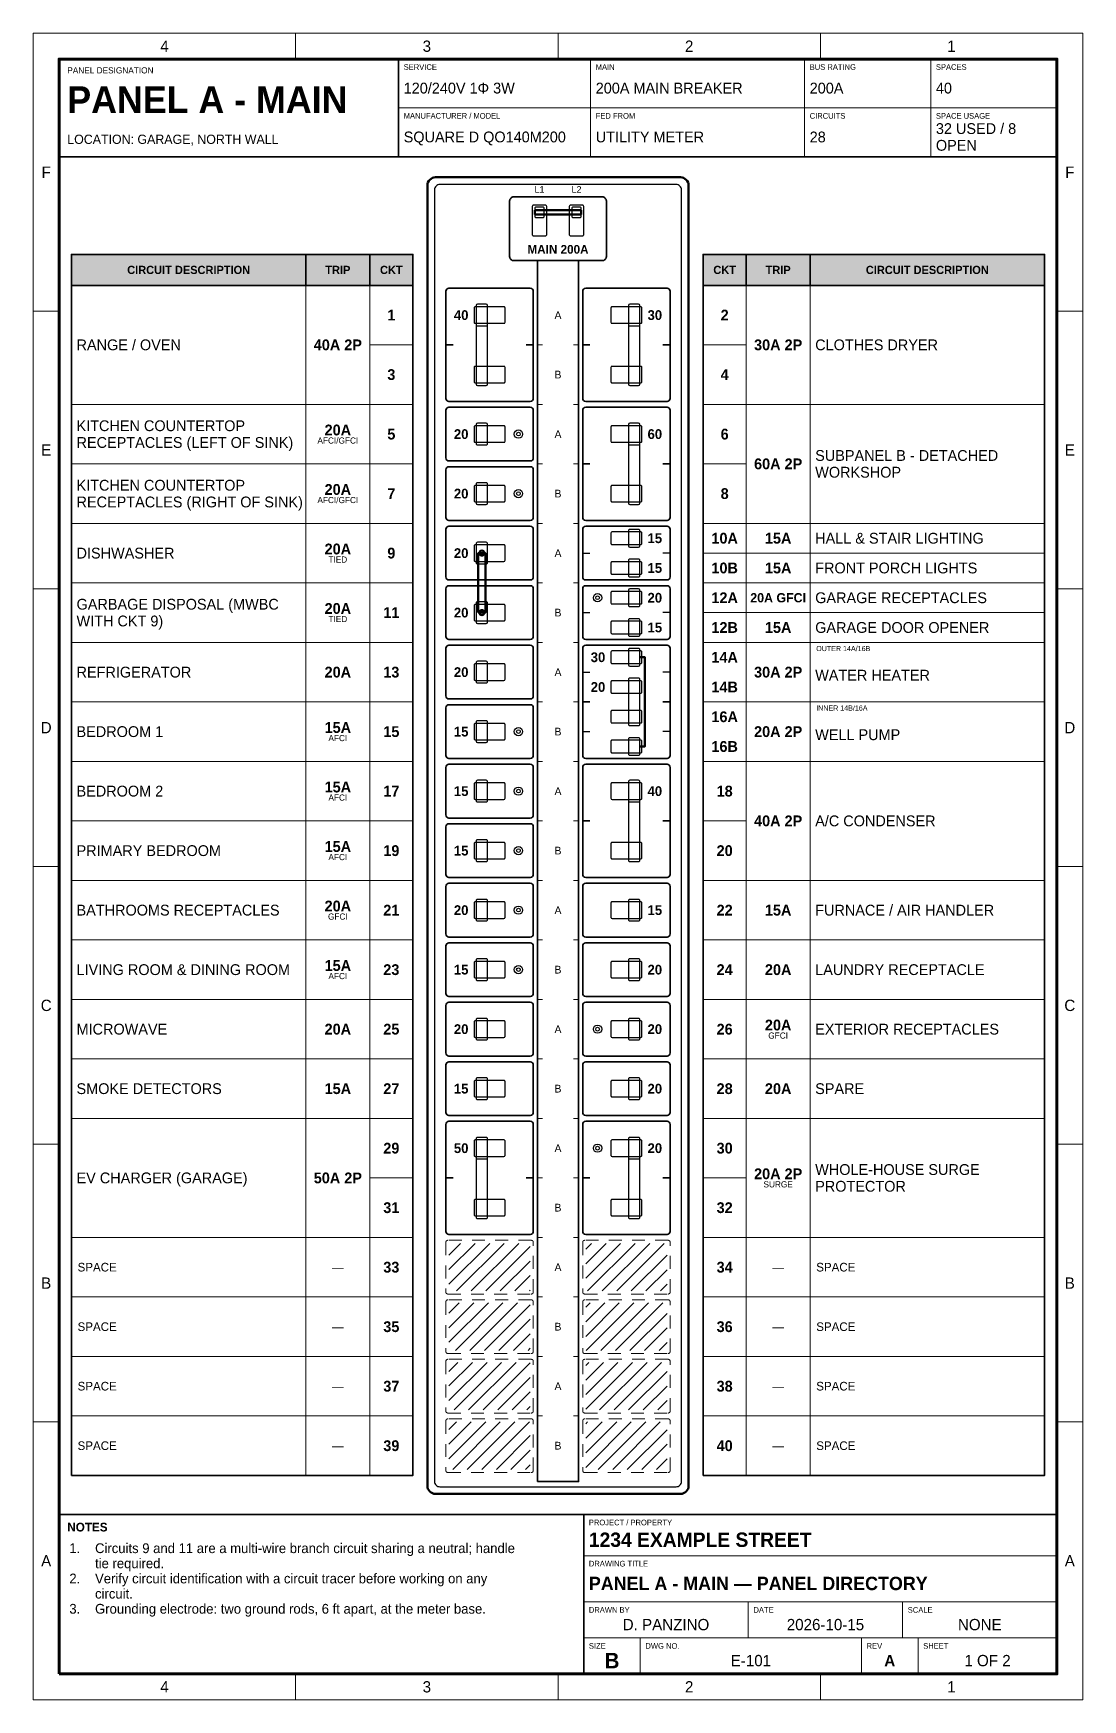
# Model space of a CAD drawing. Header units: inches. Extents: x 0.4 to 10.6, y 0.4 to 16.6.
import ezdxf
from ezdxf.enums import TextEntityAlignment as Align

# ---------------------------------------------------------------- set-up
doc = ezdxf.new("R2010")
doc.units = ezdxf.units.IN
doc.header["$LTSCALE"] = 0.25
doc.header["$MEASUREMENT"] = 0
doc.linetypes.add('DASHED', pattern=[0.75, 0.5, -0.25])
for name, color, linetype, lineweight in [('BREAKER', 7, 'CONTINUOUS', 35), ('BUS', 7, 'CONTINUOUS', 35), ('DEADFRONT', 7, 'CONTINUOUS', 25), ('ENCLOSURE', 7, 'CONTINUOUS', 50), ('FILLER', 8, 'DASHED', 18), ('FRAME', 7, 'CONTINUOUS', 60), ('FRAME-THIN', 7, 'CONTINUOUS', 18), ('HANDLE', 7, 'CONTINUOUS', 25), ('HATCH', 8, 'CONTINUOUS', 9), ('SHADE', 254, 'CONTINUOUS', 0), ('TABLE', 7, 'CONTINUOUS', 35), ('TABLE-GRID', 8, 'CONTINUOUS', 13), ('TEXT', 7, 'CONTINUOUS', 25), ('TEXT-MINOR', 8, 'CONTINUOUS', 18), ('TIE', 7, 'CONTINUOUS', 50), ('TITLE', 7, 'CONTINUOUS', 35), ('TITLE-GRID', 7, 'CONTINUOUS', 18)]:
    doc.layers.add(name, color=color, linetype=linetype, lineweight=lineweight)
doc.styles.add('PANEL-BOLD', font='B612-Bold.ttf')
doc.styles.add('PANEL-STD', font='B612-Regular.ttf')

msp = doc.modelspace()

# ---------------------------------------------------------------- hatches: boundary and pattern name
at = {"layer": 'HATCH'}
h = msp.add_hatch(dxfattribs=at)
h.set_pattern_fill('ANSI31', color=256, scale=0.8)
h.paths.add_polyline_path([(4.44, 4.3735), (5.23, 4.3735), (5.23, 4.836), (4.44, 4.836)])
h = msp.add_hatch(dxfattribs=at)
h.set_pattern_fill('ANSI31', color=256, scale=0.8)
h.paths.add_polyline_path([(5.77, 4.3735), (6.56, 4.3735), (6.56, 4.836), (5.77, 4.836)])
h = msp.add_hatch(dxfattribs=at)
h.set_pattern_fill('ANSI31', color=256, scale=0.8)
h.paths.add_polyline_path([(4.44, 3.795), (5.23, 3.795), (5.23, 4.2575), (4.44, 4.2575)])
h = msp.add_hatch(dxfattribs=at)
h.set_pattern_fill('ANSI31', color=256, scale=0.8)
h.paths.add_polyline_path([(5.77, 3.795), (6.56, 3.795), (6.56, 4.2575), (5.77, 4.2575)])
h = msp.add_hatch(dxfattribs=at)
h.set_pattern_fill('ANSI31', color=256, scale=0.8)
h.paths.add_polyline_path([(4.44, 3.2165), (5.23, 3.2165), (5.23, 3.679), (4.44, 3.679)])
h = msp.add_hatch(dxfattribs=at)
h.set_pattern_fill('ANSI31', color=256, scale=0.8)
h.paths.add_polyline_path([(5.77, 3.2165), (6.56, 3.2165), (6.56, 3.679), (5.77, 3.679)])
h = msp.add_hatch(dxfattribs=at)
h.set_pattern_fill('ANSI31', color=256, scale=0.8)
h.paths.add_polyline_path([(4.44, 2.638), (5.23, 2.638), (5.23, 3.1005), (4.44, 3.1005)])
h = msp.add_hatch(dxfattribs=at)
h.set_pattern_fill('ANSI31', color=256, scale=0.8)
h.paths.add_polyline_path([(5.77, 2.638), (6.56, 2.638), (6.56, 3.1005), (5.77, 3.1005)])
at = {"layer": 'SHADE'}
h = msp.add_hatch(color=254, dxfattribs=at)
h.dxf.hatch_style = 1
h.paths.add_polyline_path([(0.77, 14.15), (4.09, 14.15), (4.09, 14.45), (0.77, 14.45)])
h = msp.add_hatch(color=254, dxfattribs=at)
h.dxf.hatch_style = 1
h.paths.add_polyline_path([(6.91, 14.15), (10.23, 14.15), (10.23, 14.45), (6.91, 14.45)])

# ---------------------------------------------------------------- linework, layer by layer
at = {"layer": 'BREAKER'}
for p, q in [((4.41, 13.5715), (4.48, 13.5715)), ((5.26, 13.5715), (5.19, 13.5715)), ((5.74, 13.5715), (5.81, 13.5715)), ((6.59, 13.5715), (6.52, 13.5715)), ((5.74, 12.4145), (5.81, 12.4145)), ((6.59, 12.4145), (6.52, 12.4145)), ((5.74, 10.1005), (5.81, 10.1005)), ((6.59, 10.1005), (6.52, 10.1005)), ((5.74, 8.9435), (5.81, 8.9435)), ((6.59, 8.9435), (6.52, 8.9435)), ((4.41, 5.4725), (4.48, 5.4725)), ((5.26, 5.4725), (5.19, 5.4725)), ((5.74, 5.4725), (5.81, 5.4725)), ((6.59, 5.4725), (6.52, 5.4725))]:
    msp.add_line(p, q, dxfattribs=at)
for points in [[(5.07, 14.39), (5.93, 14.39, 0.414214), (5.97, 14.43), (5.97, 14.97, 0.414214), (5.93, 15.01), (5.07, 15.01, 0.414214), (5.03, 14.97), (5.03, 14.43, 0.414214)], [(4.44, 13.021), (5.23, 13.021, 0.414214), (5.26, 13.051), (5.26, 14.092, 0.414214), (5.23, 14.122), (4.44, 14.122, 0.414214), (4.41, 14.092), (4.41, 13.051, 0.414214)], [(5.77, 13.021), (6.56, 13.021, 0.414214), (6.59, 13.051), (6.59, 14.092, 0.414214), (6.56, 14.122), (5.77, 14.122, 0.414214), (5.74, 14.092), (5.74, 13.051, 0.414214)], [(4.44, 12.4425), (5.23, 12.4425, 0.414214), (5.26, 12.4725), (5.26, 12.935, 0.414214), (5.23, 12.965), (4.44, 12.965, 0.414214), (4.41, 12.935), (4.41, 12.4725, 0.414214)], [(5.77, 11.864), (6.56, 11.864, 0.414214), (6.59, 11.894), (6.59, 12.935, 0.414214), (6.56, 12.965), (5.77, 12.965, 0.414214), (5.74, 12.935), (5.74, 11.894, 0.414214)], [(4.44, 11.864), (5.23, 11.864, 0.414214), (5.26, 11.894), (5.26, 12.3565, 0.414214), (5.23, 12.3865), (4.44, 12.3865, 0.414214), (4.41, 12.3565), (4.41, 11.894, 0.414214)], [(4.44, 11.2855), (5.23, 11.2855, 0.414214), (5.26, 11.3155), (5.26, 11.778, 0.414214), (5.23, 11.808), (4.44, 11.808, 0.414214), (4.41, 11.778), (4.41, 11.3155, 0.414214)], [(5.77, 11.2855), (6.56, 11.2855, 0.414214), (6.59, 11.3155), (6.59, 11.778, 0.414214), (6.56, 11.808), (5.77, 11.808, 0.414214), (5.74, 11.778), (5.74, 11.3155, 0.414214)], [(4.44, 10.707), (5.23, 10.707, 0.414214), (5.26, 10.737), (5.26, 11.1995, 0.414214), (5.23, 11.2295), (4.44, 11.2295, 0.414214), (4.41, 11.1995), (4.41, 10.737, 0.414214)], [(5.77, 10.707), (6.56, 10.707, 0.414214), (6.59, 10.737), (6.59, 11.1995, 0.414214), (6.56, 11.2295), (5.77, 11.2295, 0.414214), (5.74, 11.1995), (5.74, 10.737, 0.414214)], [(4.44, 10.1285), (5.23, 10.1285, 0.414214), (5.26, 10.1585), (5.26, 10.621, 0.414214), (5.23, 10.651), (4.44, 10.651, 0.414214), (4.41, 10.621), (4.41, 10.1585, 0.414214)], [(5.77, 9.55), (6.56, 9.55, 0.414214), (6.59, 9.58), (6.59, 10.621, 0.414214), (6.56, 10.651), (5.77, 10.651, 0.414214), (5.74, 10.621), (5.74, 9.58, 0.414214)], [(4.44, 9.55), (5.23, 9.55, 0.414214), (5.26, 9.58), (5.26, 10.0425, 0.414214), (5.23, 10.0725), (4.44, 10.0725, 0.414214), (4.41, 10.0425), (4.41, 9.58, 0.414214)], [(4.44, 8.9715), (5.23, 8.9715, 0.414214), (5.26, 9.0015), (5.26, 9.464, 0.414214), (5.23, 9.494), (4.44, 9.494, 0.414214), (4.41, 9.464), (4.41, 9.0015, 0.414214)], [(5.77, 8.393), (6.56, 8.393, 0.414214), (6.59, 8.423), (6.59, 9.464, 0.414214), (6.56, 9.494), (5.77, 9.494, 0.414214), (5.74, 9.464), (5.74, 8.423, 0.414214)], [(4.44, 8.393), (5.23, 8.393, 0.414214), (5.26, 8.423), (5.26, 8.8855, 0.414214), (5.23, 8.9155), (4.44, 8.9155, 0.414214), (4.41, 8.8855), (4.41, 8.423, 0.414214)], [(4.44, 7.8145), (5.23, 7.8145, 0.414214), (5.26, 7.8445), (5.26, 8.307, 0.414214), (5.23, 8.337), (4.44, 8.337, 0.414214), (4.41, 8.307), (4.41, 7.8445, 0.414214)], [(5.77, 7.8145), (6.56, 7.8145, 0.414214), (6.59, 7.8445), (6.59, 8.307, 0.414214), (6.56, 8.337), (5.77, 8.337, 0.414214), (5.74, 8.307), (5.74, 7.8445, 0.414214)], [(4.44, 7.236), (5.23, 7.236, 0.414214), (5.26, 7.266), (5.26, 7.7285, 0.414214), (5.23, 7.7585), (4.44, 7.7585, 0.414214), (4.41, 7.7285), (4.41, 7.266, 0.414214)], [(5.77, 7.236), (6.56, 7.236, 0.414214), (6.59, 7.266), (6.59, 7.7285, 0.414214), (6.56, 7.7585), (5.77, 7.7585, 0.414214), (5.74, 7.7285), (5.74, 7.266, 0.414214)], [(4.44, 6.6575), (5.23, 6.6575, 0.414214), (5.26, 6.6875), (5.26, 7.15, 0.414214), (5.23, 7.18), (4.44, 7.18, 0.414214), (4.41, 7.15), (4.41, 6.6875, 0.414214)], [(5.77, 6.6575), (6.56, 6.6575, 0.414214), (6.59, 6.6875), (6.59, 7.15, 0.414214), (6.56, 7.18), (5.77, 7.18, 0.414214), (5.74, 7.15), (5.74, 6.6875, 0.414214)], [(4.44, 6.079), (5.23, 6.079, 0.414214), (5.26, 6.109), (5.26, 6.5715, 0.414214), (5.23, 6.6015), (4.44, 6.6015, 0.414214), (4.41, 6.5715), (4.41, 6.109, 0.414214)], [(5.77, 6.079), (6.56, 6.079, 0.414214), (6.59, 6.109), (6.59, 6.5715, 0.414214), (6.56, 6.6015), (5.77, 6.6015, 0.414214), (5.74, 6.5715), (5.74, 6.109, 0.414214)], [(4.44, 4.922), (5.23, 4.922, 0.414214), (5.26, 4.952), (5.26, 5.993, 0.414214), (5.23, 6.023), (4.44, 6.023, 0.414214), (4.41, 5.993), (4.41, 4.952, 0.414214)], [(5.77, 4.922), (6.56, 4.922, 0.414214), (6.59, 4.952), (6.59, 5.993, 0.414214), (6.56, 6.023), (5.77, 6.023, 0.414214), (5.74, 5.993), (5.74, 4.952, 0.414214)]]:
    msp.add_lwpolyline(points, format="xyb", close=True, dxfattribs=at)
at = {"layer": 'BUS'}
msp.add_lwpolyline([(5.3, 2.52), (5.7, 2.52), (5.7, 14.39), (5.3, 14.39)], close=True, dxfattribs=at)
at = {"layer": 'DEADFRONT'}
msp.add_lwpolyline([(4.35, 2.47), (6.65, 2.47, 0.414214), (6.7, 2.52), (6.7, 15.08, 0.414214), (6.65, 15.13), (4.35, 15.13, 0.414214), (4.3, 15.08), (4.3, 2.52, 0.414214)], format="xyb", close=True, dxfattribs=at)
at = {"layer": 'ENCLOSURE'}
msp.add_lwpolyline([(4.31, 2.4), (6.69, 2.4, 0.414214), (6.77, 2.48), (6.77, 15.12, 0.414214), (6.69, 15.2), (4.31, 15.2, 0.414214), (4.23, 15.12), (4.23, 2.48, 0.414214)], format="xyb", close=True, dxfattribs=at)
at = {"layer": 'FILLER'}
for points in [[(4.43, 4.3435), (5.24, 4.3435, 0.414214), (5.26, 4.3635), (5.26, 4.846, 0.414214), (5.24, 4.866), (4.43, 4.866, 0.414214), (4.41, 4.846), (4.41, 4.3635, 0.414214)], [(5.76, 4.3435), (6.57, 4.3435, 0.414214), (6.59, 4.3635), (6.59, 4.846, 0.414214), (6.57, 4.866), (5.76, 4.866, 0.414214), (5.74, 4.846), (5.74, 4.3635, 0.414214)], [(4.43, 3.765), (5.24, 3.765, 0.414214), (5.26, 3.785), (5.26, 4.2675, 0.414214), (5.24, 4.2875), (4.43, 4.2875, 0.414214), (4.41, 4.2675), (4.41, 3.785, 0.414214)], [(5.76, 3.765), (6.57, 3.765, 0.414214), (6.59, 3.785), (6.59, 4.2675, 0.414214), (6.57, 4.2875), (5.76, 4.2875, 0.414214), (5.74, 4.2675), (5.74, 3.785, 0.414214)], [(4.43, 3.1865), (5.24, 3.1865, 0.414214), (5.26, 3.2065), (5.26, 3.689, 0.414214), (5.24, 3.709), (4.43, 3.709, 0.414214), (4.41, 3.689), (4.41, 3.2065, 0.414214)], [(5.76, 3.1865), (6.57, 3.1865, 0.414214), (6.59, 3.2065), (6.59, 3.689, 0.414214), (6.57, 3.709), (5.76, 3.709, 0.414214), (5.74, 3.689), (5.74, 3.2065, 0.414214)], [(4.43, 2.608), (5.24, 2.608, 0.414214), (5.26, 2.628), (5.26, 3.1105, 0.414214), (5.24, 3.1305), (4.43, 3.1305, 0.414214), (4.41, 3.1105), (4.41, 2.628, 0.414214)], [(5.76, 2.608), (6.57, 2.608, 0.414214), (6.59, 2.628), (6.59, 3.1105, 0.414214), (6.57, 3.1305), (5.76, 3.1305, 0.414214), (5.74, 3.1105), (5.74, 2.628, 0.414214)]]:
    msp.add_lwpolyline(points, format="xyb", close=True, dxfattribs=at)
at = {"layer": 'FRAME'}
msp.add_lwpolyline([(0.65, 0.65), (10.35, 0.65), (10.35, 16.35), (0.65, 16.35)], close=True, dxfattribs=at)
at = {"layer": 'FRAME-THIN'}
for p, q in [((2.95, 16.35), (2.95, 16.6)), ((5.5, 16.35), (5.5, 16.6)), ((8.05, 16.35), (8.05, 16.6)), ((0.4, 13.9), (0.65, 13.9)), ((10.35, 13.9), (10.6, 13.9)), ((0.4, 11.2), (0.65, 11.2)), ((10.35, 11.2), (10.6, 11.2)), ((0.4, 8.5), (0.65, 8.5)), ((10.35, 8.5), (10.6, 8.5)), ((0.4, 5.8), (0.65, 5.8)), ((10.35, 5.8), (10.6, 5.8)), ((0.4, 3.1), (0.65, 3.1)), ((10.35, 3.1), (10.6, 3.1)), ((2.95, 0.4), (2.95, 0.65)), ((5.5, 0.4), (5.5, 0.65)), ((8.05, 0.4), (8.05, 0.65))]:
    msp.add_line(p, q, dxfattribs=at)
msp.add_lwpolyline([(0.4, 0.4), (10.6, 0.4), (10.6, 16.6), (0.4, 16.6)], close=True, dxfattribs=at)
at = {"layer": 'HANDLE'}
for p, q in [((4.705, 13.75575), (4.815, 13.75575)), ((6.185, 13.75575), (6.295, 13.75575)), ((6.185, 12.59875), (6.295, 12.59875)), ((5.74, 11.54675), (5.81, 11.54675)), ((6.59, 11.54675), (6.52, 11.54675)), ((5.74, 10.96825), (5.81, 10.96825)), ((6.59, 10.96825), (6.52, 10.96825)), ((5.74, 10.38975), (5.81, 10.38975)), ((6.59, 10.38975), (6.52, 10.38975)), ((5.74, 9.81125), (5.81, 9.81125)), ((6.59, 9.81125), (6.52, 9.81125)), ((6.185, 9.12775), (6.295, 9.12775)), ((4.705, 5.65675), (4.815, 5.65675)), ((6.185, 5.65675), (6.295, 5.65675))]:
    msp.add_line(p, q, dxfattribs=at)
for points in [[(5.262, 14.63), (5.378, 14.63, 0.414214), (5.39, 14.642), (5.39, 14.918, 0.414214), (5.378, 14.93), (5.262, 14.93, 0.414214), (5.25, 14.918), (5.25, 14.642, 0.414214)], [(5.285, 14.81), (5.355, 14.81, 0.414214), (5.365, 14.82), (5.365, 14.9, 0.414214), (5.355, 14.91), (5.285, 14.91, 0.414214), (5.275, 14.9), (5.275, 14.82, 0.414214)], [(5.622, 14.63), (5.738, 14.63, 0.414214), (5.75, 14.642), (5.75, 14.918, 0.414214), (5.738, 14.93), (5.622, 14.93, 0.414214), (5.61, 14.918), (5.61, 14.642, 0.414214)], [(5.645, 14.81), (5.715, 14.81, 0.414214), (5.725, 14.82), (5.725, 14.9, 0.414214), (5.715, 14.91), (5.645, 14.91, 0.414214), (5.635, 14.9), (5.635, 14.82, 0.414214)], [(4.695, 13.78075), (4.975, 13.78075, 0.414214), (4.985, 13.79075), (4.985, 13.93075, 0.414214), (4.975, 13.94075), (4.695, 13.94075, 0.414214), (4.685, 13.93075), (4.685, 13.79075, 0.414214)], [(4.717, 13.17725), (4.803, 13.17725, 0.414214), (4.815, 13.18925), (4.815, 13.95375, 0.414214), (4.803, 13.96575), (4.717, 13.96575, 0.414214), (4.705, 13.95375), (4.705, 13.18925, 0.414214)], [(6.025, 13.78075), (6.305, 13.78075, 0.414214), (6.315, 13.79075), (6.315, 13.93075, 0.414214), (6.305, 13.94075), (6.025, 13.94075, 0.414214), (6.015, 13.93075), (6.015, 13.79075, 0.414214)], [(6.197, 13.17725), (6.283, 13.17725, 0.414214), (6.295, 13.18925), (6.295, 13.95375, 0.414214), (6.283, 13.96575), (6.197, 13.96575, 0.414214), (6.185, 13.95375), (6.185, 13.18925, 0.414214)], [(4.695, 13.20225), (4.975, 13.20225, 0.414214), (4.985, 13.21225), (4.985, 13.35225, 0.414214), (4.975, 13.36225), (4.695, 13.36225, 0.414214), (4.685, 13.35225), (4.685, 13.21225, 0.414214)], [(6.025, 13.20225), (6.305, 13.20225, 0.414214), (6.315, 13.21225), (6.315, 13.35225, 0.414214), (6.305, 13.36225), (6.025, 13.36225, 0.414214), (6.015, 13.35225), (6.015, 13.21225, 0.414214)], [(4.717, 12.59875), (4.803, 12.59875, 0.414214), (4.815, 12.61075), (4.815, 12.79675, 0.414214), (4.803, 12.80875), (4.717, 12.80875, 0.414214), (4.705, 12.79675), (4.705, 12.61075, 0.414214)], [(6.197, 12.02025), (6.283, 12.02025, 0.414214), (6.295, 12.03225), (6.295, 12.79675, 0.414214), (6.283, 12.80875), (6.197, 12.80875, 0.414214), (6.185, 12.79675), (6.185, 12.03225, 0.414214)], [(4.695, 12.62375), (4.975, 12.62375, 0.414214), (4.985, 12.63375), (4.985, 12.77375, 0.414214), (4.975, 12.78375), (4.695, 12.78375, 0.414214), (4.685, 12.77375), (4.685, 12.63375, 0.414214)], [(6.025, 12.62375), (6.305, 12.62375, 0.414214), (6.315, 12.63375), (6.315, 12.77375, 0.414214), (6.305, 12.78375), (6.025, 12.78375, 0.414214), (6.015, 12.77375), (6.015, 12.63375, 0.414214)], [(4.695, 12.04525), (4.975, 12.04525, 0.414214), (4.985, 12.05525), (4.985, 12.19525, 0.414214), (4.975, 12.20525), (4.695, 12.20525, 0.414214), (4.685, 12.19525), (4.685, 12.05525, 0.414214)], [(4.717, 12.02025), (4.803, 12.02025, 0.414214), (4.815, 12.03225), (4.815, 12.21825, 0.414214), (4.803, 12.23025), (4.717, 12.23025, 0.414214), (4.705, 12.21825), (4.705, 12.03225, 0.414214)], [(6.025, 12.04525), (6.305, 12.04525, 0.414214), (6.315, 12.05525), (6.315, 12.19525, 0.414214), (6.305, 12.20525), (6.025, 12.20525, 0.414214), (6.015, 12.19525), (6.015, 12.05525, 0.414214)], [(6.025, 11.630633), (6.305, 11.630633, 0.414214), (6.315, 11.640633), (6.315, 11.742118, 0.414214), (6.305, 11.752118), (6.025, 11.752118, 0.414214), (6.015, 11.742118), (6.015, 11.640633, 0.414214)], [(6.197, 11.605633), (6.283, 11.605633, 0.414214), (6.295, 11.617633), (6.295, 11.765118, 0.414214), (6.283, 11.777118), (6.197, 11.777118, 0.414214), (6.185, 11.765118), (6.185, 11.617633, 0.414214)], [(4.695, 11.46675), (4.975, 11.46675, 0.414214), (4.985, 11.47675), (4.985, 11.61675, 0.414214), (4.975, 11.62675), (4.695, 11.62675, 0.414214), (4.685, 11.61675), (4.685, 11.47675, 0.414214)], [(4.717, 11.44175), (4.803, 11.44175, 0.414214), (4.815, 11.45375), (4.815, 11.63975, 0.414214), (4.803, 11.65175), (4.717, 11.65175, 0.414214), (4.705, 11.63975), (4.705, 11.45375, 0.414214)], [(6.025, 11.341383), (6.305, 11.341383, 0.414214), (6.315, 11.351383), (6.315, 11.452868, 0.414214), (6.305, 11.462868), (6.025, 11.462868, 0.414214), (6.015, 11.452868), (6.015, 11.351383, 0.414214)], [(6.197, 11.316383), (6.283, 11.316383, 0.414214), (6.295, 11.328383), (6.295, 11.475868, 0.414214), (6.283, 11.487868), (6.197, 11.487868, 0.414214), (6.185, 11.475868), (6.185, 11.328383, 0.414214)], [(6.197, 11.027133), (6.283, 11.027133, 0.414214), (6.295, 11.039133), (6.295, 11.186618, 0.414214), (6.283, 11.198618), (6.197, 11.198618, 0.414214), (6.185, 11.186618), (6.185, 11.039133, 0.414214)], [(4.695, 10.88825), (4.975, 10.88825, 0.414214), (4.985, 10.89825), (4.985, 11.03825, 0.414214), (4.975, 11.04825), (4.695, 11.04825, 0.414214), (4.685, 11.03825), (4.685, 10.89825, 0.414214)], [(4.717, 10.86325), (4.803, 10.86325, 0.414214), (4.815, 10.87525), (4.815, 11.06125, 0.414214), (4.803, 11.07325), (4.717, 11.07325, 0.414214), (4.705, 11.06125), (4.705, 10.87525, 0.414214)], [(6.025, 11.052133), (6.305, 11.052133, 0.414214), (6.315, 11.062133), (6.315, 11.163618, 0.414214), (6.305, 11.173618), (6.025, 11.173618, 0.414214), (6.015, 11.163618), (6.015, 11.062133, 0.414214)], [(6.025, 10.762883), (6.305, 10.762883, 0.414214), (6.315, 10.772883), (6.315, 10.874368, 0.414214), (6.305, 10.884368), (6.025, 10.884368, 0.414214), (6.015, 10.874368), (6.015, 10.772883, 0.414214)], [(6.197, 10.737883), (6.283, 10.737883, 0.414214), (6.295, 10.749883), (6.295, 10.897368, 0.414214), (6.283, 10.909368), (6.197, 10.909368, 0.414214), (6.185, 10.897368), (6.185, 10.749883, 0.414214)], [(6.025, 10.473633), (6.305, 10.473633, 0.414214), (6.315, 10.483633), (6.315, 10.585118, 0.414214), (6.305, 10.595118), (6.025, 10.595118, 0.414214), (6.015, 10.585118), (6.015, 10.483633, 0.414214)], [(6.197, 10.448633), (6.283, 10.448633, 0.414214), (6.295, 10.460633), (6.295, 10.608118, 0.414214), (6.283, 10.620118), (6.197, 10.620118, 0.414214), (6.185, 10.608118), (6.185, 10.460633, 0.414214)], [(4.695, 10.30975), (4.975, 10.30975, 0.414214), (4.985, 10.31975), (4.985, 10.45975, 0.414214), (4.975, 10.46975), (4.695, 10.46975, 0.414214), (4.685, 10.45975), (4.685, 10.31975, 0.414214)], [(4.717, 10.28475), (4.803, 10.28475, 0.414214), (4.815, 10.29675), (4.815, 10.48275, 0.414214), (4.803, 10.49475), (4.717, 10.49475, 0.414214), (4.705, 10.48275), (4.705, 10.29675, 0.414214)], [(6.025, 10.184383), (6.305, 10.184383, 0.414214), (6.315, 10.194383), (6.315, 10.295868, 0.414214), (6.305, 10.305868), (6.025, 10.305868, 0.414214), (6.015, 10.295868), (6.015, 10.194383, 0.414214)], [(6.197, 9.870133), (6.283, 9.870133, 0.414214), (6.295, 9.882133), (6.295, 10.318868, 0.414214), (6.283, 10.330868), (6.197, 10.330868, 0.414214), (6.185, 10.318868), (6.185, 9.882133, 0.414214)], [(4.695, 9.73125), (4.975, 9.73125, 0.414214), (4.985, 9.74125), (4.985, 9.88125, 0.414214), (4.975, 9.89125), (4.695, 9.89125, 0.414214), (4.685, 9.88125), (4.685, 9.74125, 0.414214)], [(4.717, 9.70625), (4.803, 9.70625, 0.414214), (4.815, 9.71825), (4.815, 9.90425, 0.414214), (4.803, 9.91625), (4.717, 9.91625, 0.414214), (4.705, 9.90425), (4.705, 9.71825, 0.414214)], [(6.025, 9.895133), (6.305, 9.895133, 0.414214), (6.315, 9.905133), (6.315, 10.006618, 0.414214), (6.305, 10.016618), (6.025, 10.016618, 0.414214), (6.015, 10.006618), (6.015, 9.905133, 0.414214)], [(6.025, 9.605883), (6.305, 9.605883, 0.414214), (6.315, 9.615883), (6.315, 9.717368, 0.414214), (6.305, 9.727368), (6.025, 9.727368, 0.414214), (6.015, 9.717368), (6.015, 9.615883, 0.414214)], [(6.197, 9.580883), (6.283, 9.580883, 0.414214), (6.295, 9.592883), (6.295, 9.740368, 0.414214), (6.283, 9.752368), (6.197, 9.752368, 0.414214), (6.185, 9.740368), (6.185, 9.592883, 0.414214)], [(4.695, 9.15275), (4.975, 9.15275, 0.414214), (4.985, 9.16275), (4.985, 9.30275, 0.414214), (4.975, 9.31275), (4.695, 9.31275, 0.414214), (4.685, 9.30275), (4.685, 9.16275, 0.414214)], [(4.717, 9.12775), (4.803, 9.12775, 0.414214), (4.815, 9.13975), (4.815, 9.32575, 0.414214), (4.803, 9.33775), (4.717, 9.33775, 0.414214), (4.705, 9.32575), (4.705, 9.13975, 0.414214)], [(6.025, 9.15275), (6.305, 9.15275, 0.414214), (6.315, 9.16275), (6.315, 9.30275, 0.414214), (6.305, 9.31275), (6.025, 9.31275, 0.414214), (6.015, 9.30275), (6.015, 9.16275, 0.414214)], [(6.197, 8.54925), (6.283, 8.54925, 0.414214), (6.295, 8.56125), (6.295, 9.32575, 0.414214), (6.283, 9.33775), (6.197, 9.33775, 0.414214), (6.185, 9.32575), (6.185, 8.56125, 0.414214)], [(4.717, 8.54925), (4.803, 8.54925, 0.414214), (4.815, 8.56125), (4.815, 8.74725, 0.414214), (4.803, 8.75925), (4.717, 8.75925, 0.414214), (4.705, 8.74725), (4.705, 8.56125, 0.414214)], [(4.695, 8.57425), (4.975, 8.57425, 0.414214), (4.985, 8.58425), (4.985, 8.72425, 0.414214), (4.975, 8.73425), (4.695, 8.73425, 0.414214), (4.685, 8.72425), (4.685, 8.58425, 0.414214)], [(6.025, 8.57425), (6.305, 8.57425, 0.414214), (6.315, 8.58425), (6.315, 8.72425, 0.414214), (6.305, 8.73425), (6.025, 8.73425, 0.414214), (6.015, 8.72425), (6.015, 8.58425, 0.414214)], [(4.695, 7.99575), (4.975, 7.99575, 0.414214), (4.985, 8.00575), (4.985, 8.14575, 0.414214), (4.975, 8.15575), (4.695, 8.15575, 0.414214), (4.685, 8.14575), (4.685, 8.00575, 0.414214)], [(4.717, 7.97075), (4.803, 7.97075, 0.414214), (4.815, 7.98275), (4.815, 8.16875, 0.414214), (4.803, 8.18075), (4.717, 8.18075, 0.414214), (4.705, 8.16875), (4.705, 7.98275, 0.414214)], [(6.025, 7.99575), (6.305, 7.99575, 0.414214), (6.315, 8.00575), (6.315, 8.14575, 0.414214), (6.305, 8.15575), (6.025, 8.15575, 0.414214), (6.015, 8.14575), (6.015, 8.00575, 0.414214)], [(6.197, 7.97075), (6.283, 7.97075, 0.414214), (6.295, 7.98275), (6.295, 8.16875, 0.414214), (6.283, 8.18075), (6.197, 8.18075, 0.414214), (6.185, 8.16875), (6.185, 7.98275, 0.414214)], [(4.695, 7.41725), (4.975, 7.41725, 0.414214), (4.985, 7.42725), (4.985, 7.56725, 0.414214), (4.975, 7.57725), (4.695, 7.57725, 0.414214), (4.685, 7.56725), (4.685, 7.42725, 0.414214)], [(4.717, 7.39225), (4.803, 7.39225, 0.414214), (4.815, 7.40425), (4.815, 7.59025, 0.414214), (4.803, 7.60225), (4.717, 7.60225, 0.414214), (4.705, 7.59025), (4.705, 7.40425, 0.414214)], [(6.025, 7.41725), (6.305, 7.41725, 0.414214), (6.315, 7.42725), (6.315, 7.56725, 0.414214), (6.305, 7.57725), (6.025, 7.57725, 0.414214), (6.015, 7.56725), (6.015, 7.42725, 0.414214)], [(6.197, 7.39225), (6.283, 7.39225, 0.414214), (6.295, 7.40425), (6.295, 7.59025, 0.414214), (6.283, 7.60225), (6.197, 7.60225, 0.414214), (6.185, 7.59025), (6.185, 7.40425, 0.414214)], [(4.695, 6.83875), (4.975, 6.83875, 0.414214), (4.985, 6.84875), (4.985, 6.98875, 0.414214), (4.975, 6.99875), (4.695, 6.99875, 0.414214), (4.685, 6.98875), (4.685, 6.84875, 0.414214)], [(4.717, 6.81375), (4.803, 6.81375, 0.414214), (4.815, 6.82575), (4.815, 7.01175, 0.414214), (4.803, 7.02375), (4.717, 7.02375, 0.414214), (4.705, 7.01175), (4.705, 6.82575, 0.414214)], [(6.025, 6.83875), (6.305, 6.83875, 0.414214), (6.315, 6.84875), (6.315, 6.98875, 0.414214), (6.305, 6.99875), (6.025, 6.99875, 0.414214), (6.015, 6.98875), (6.015, 6.84875, 0.414214)], [(6.197, 6.81375), (6.283, 6.81375, 0.414214), (6.295, 6.82575), (6.295, 7.01175, 0.414214), (6.283, 7.02375), (6.197, 7.02375, 0.414214), (6.185, 7.01175), (6.185, 6.82575, 0.414214)], [(4.695, 6.26025), (4.975, 6.26025, 0.414214), (4.985, 6.27025), (4.985, 6.41025, 0.414214), (4.975, 6.42025), (4.695, 6.42025, 0.414214), (4.685, 6.41025), (4.685, 6.27025, 0.414214)], [(4.717, 6.23525), (4.803, 6.23525, 0.414214), (4.815, 6.24725), (4.815, 6.43325, 0.414214), (4.803, 6.44525), (4.717, 6.44525, 0.414214), (4.705, 6.43325), (4.705, 6.24725, 0.414214)], [(6.025, 6.26025), (6.305, 6.26025, 0.414214), (6.315, 6.27025), (6.315, 6.41025, 0.414214), (6.305, 6.42025), (6.025, 6.42025, 0.414214), (6.015, 6.41025), (6.015, 6.27025, 0.414214)], [(6.197, 6.23525), (6.283, 6.23525, 0.414214), (6.295, 6.24725), (6.295, 6.43325, 0.414214), (6.283, 6.44525), (6.197, 6.44525, 0.414214), (6.185, 6.43325), (6.185, 6.24725, 0.414214)], [(4.695, 5.68175), (4.975, 5.68175, 0.414214), (4.985, 5.69175), (4.985, 5.83175, 0.414214), (4.975, 5.84175), (4.695, 5.84175, 0.414214), (4.685, 5.83175), (4.685, 5.69175, 0.414214)], [(4.717, 5.07825), (4.803, 5.07825, 0.414214), (4.815, 5.09025), (4.815, 5.85475, 0.414214), (4.803, 5.86675), (4.717, 5.86675, 0.414214), (4.705, 5.85475), (4.705, 5.09025, 0.414214)], [(6.025, 5.68175), (6.305, 5.68175, 0.414214), (6.315, 5.69175), (6.315, 5.83175, 0.414214), (6.305, 5.84175), (6.025, 5.84175, 0.414214), (6.015, 5.83175), (6.015, 5.69175, 0.414214)], [(6.197, 5.07825), (6.283, 5.07825, 0.414214), (6.295, 5.09025), (6.295, 5.85475, 0.414214), (6.283, 5.86675), (6.197, 5.86675, 0.414214), (6.185, 5.85475), (6.185, 5.09025, 0.414214)], [(4.695, 5.10325), (4.975, 5.10325, 0.414214), (4.985, 5.11325), (4.985, 5.25325, 0.414214), (4.975, 5.26325), (4.695, 5.26325, 0.414214), (4.685, 5.25325), (4.685, 5.11325, 0.414214)], [(6.025, 5.10325), (6.305, 5.10325, 0.414214), (6.315, 5.11325), (6.315, 5.25325, 0.414214), (6.305, 5.26325), (6.025, 5.26325, 0.414214), (6.015, 5.25325), (6.015, 5.11325, 0.414214)]]:
    msp.add_lwpolyline(points, format="xyb", close=True, dxfattribs=at)
for centre, radius in [((5.1155, 12.70375), 0.04), ((5.1155, 12.70375), 0.018), ((5.1155, 12.12525), 0.04), ((5.1155, 12.12525), 0.018), ((5.8845, 11.112875), 0.04), ((5.8845, 11.112875), 0.018), ((5.1155, 9.81125), 0.04), ((5.1155, 9.81125), 0.018), ((5.1155, 9.23275), 0.04), ((5.1155, 9.23275), 0.018), ((5.1155, 8.65425), 0.04), ((5.1155, 8.65425), 0.018), ((5.1155, 8.07575), 0.04), ((5.1155, 8.07575), 0.018), ((5.1155, 7.49725), 0.04), ((5.1155, 7.49725), 0.018), ((5.8845, 6.91875), 0.04), ((5.8845, 6.91875), 0.018), ((5.8845, 5.76175), 0.04), ((5.8845, 5.76175), 0.018)]:
    msp.add_circle(centre, radius, dxfattribs=at)
at = {"layer": 'TABLE'}
for p, q in [((3.05, 14.15), (3.05, 14.45)), ((3.67, 14.15), (3.67, 14.45)), ((7.33, 14.15), (7.33, 14.45)), ((7.95, 14.15), (7.95, 14.45))]:
    msp.add_line(p, q, dxfattribs=at)
for points in [[(0.77, 14.15), (4.09, 14.15), (4.09, 14.45), (0.77, 14.45)], [(6.91, 14.15), (10.23, 14.15), (10.23, 14.45), (6.91, 14.45)], [(0.77, 2.58), (4.09, 2.58), (4.09, 14.15), (0.77, 14.15)], [(6.91, 2.58), (10.23, 2.58), (10.23, 14.15), (6.91, 14.15)]]:
    msp.add_lwpolyline(points, close=True, dxfattribs=at)
at = {"layer": 'TABLE-GRID'}
for p, q in [((3.05, 2.58), (3.05, 14.15)), ((3.67, 2.58), (3.67, 14.15)), ((7.33, 2.58), (7.33, 14.15)), ((7.95, 2.58), (7.95, 14.15)), ((3.67, 13.5715), (4.09, 13.5715)), ((6.91, 13.5715), (7.33, 13.5715)), ((0.77, 12.993), (4.09, 12.993)), ((6.91, 12.993), (10.23, 12.993)), ((0.77, 12.4145), (4.09, 12.4145)), ((6.91, 12.4145), (7.33, 12.4145)), ((0.77, 11.836), (4.09, 11.836)), ((6.91, 11.836), (10.23, 11.836)), ((6.91, 11.54675), (10.23, 11.54675)), ((0.77, 11.2575), (4.09, 11.2575)), ((6.91, 11.2575), (10.23, 11.2575)), ((6.91, 10.96825), (10.23, 10.96825)), ((0.77, 10.679), (4.09, 10.679)), ((6.91, 10.679), (10.23, 10.679)), ((0.77, 10.1005), (4.09, 10.1005)), ((6.91, 10.1005), (7.33, 10.1005)), ((7.33, 10.1005), (7.95, 10.1005)), ((7.95, 10.1005), (10.23, 10.1005)), ((0.77, 9.522), (4.09, 9.522)), ((6.91, 9.522), (10.23, 9.522)), ((0.77, 8.9435), (4.09, 8.9435)), ((6.91, 8.9435), (7.33, 8.9435)), ((0.77, 8.365), (4.09, 8.365)), ((6.91, 8.365), (10.23, 8.365)), ((0.77, 7.7865), (4.09, 7.7865)), ((6.91, 7.7865), (10.23, 7.7865)), ((0.77, 7.208), (4.09, 7.208)), ((6.91, 7.208), (10.23, 7.208)), ((0.77, 6.6295), (4.09, 6.6295)), ((6.91, 6.6295), (10.23, 6.6295)), ((0.77, 6.051), (4.09, 6.051)), ((6.91, 6.051), (10.23, 6.051)), ((3.67, 5.4725), (4.09, 5.4725)), ((6.91, 5.4725), (7.33, 5.4725)), ((0.77, 4.894), (4.09, 4.894)), ((6.91, 4.894), (10.23, 4.894)), ((0.77, 4.3155), (4.09, 4.3155)), ((6.91, 4.3155), (10.23, 4.3155)), ((0.77, 3.737), (4.09, 3.737)), ((6.91, 3.737), (10.23, 3.737)), ((0.77, 3.1585), (4.09, 3.1585)), ((6.91, 3.1585), (10.23, 3.1585))]:
    msp.add_line(p, q, dxfattribs=at)
at = {"layer": 'TEXT-MINOR'}
for p, q in [((5.3, 13.5715), (5.35, 13.5715)), ((5.7, 13.5715), (5.65, 13.5715)), ((5.3, 12.993), (5.35, 12.993)), ((5.7, 12.993), (5.65, 12.993)), ((5.3, 12.4145), (5.35, 12.4145)), ((5.7, 12.4145), (5.65, 12.4145)), ((5.3, 11.836), (5.35, 11.836)), ((5.7, 11.836), (5.65, 11.836)), ((5.3, 11.2575), (5.35, 11.2575)), ((5.7, 11.2575), (5.65, 11.2575)), ((5.3, 10.679), (5.35, 10.679)), ((5.7, 10.679), (5.65, 10.679)), ((5.3, 10.1005), (5.35, 10.1005)), ((5.7, 10.1005), (5.65, 10.1005)), ((5.3, 9.522), (5.35, 9.522)), ((5.7, 9.522), (5.65, 9.522)), ((5.3, 8.9435), (5.35, 8.9435)), ((5.7, 8.9435), (5.65, 8.9435)), ((5.3, 8.365), (5.35, 8.365)), ((5.7, 8.365), (5.65, 8.365)), ((5.3, 7.7865), (5.35, 7.7865)), ((5.7, 7.7865), (5.65, 7.7865)), ((5.3, 7.208), (5.35, 7.208)), ((5.7, 7.208), (5.65, 7.208)), ((5.3, 6.6295), (5.35, 6.6295)), ((5.7, 6.6295), (5.65, 6.6295)), ((5.3, 6.051), (5.35, 6.051)), ((5.7, 6.051), (5.65, 6.051)), ((5.3, 5.4725), (5.35, 5.4725)), ((5.7, 5.4725), (5.65, 5.4725)), ((5.3, 4.894), (5.35, 4.894)), ((5.7, 4.894), (5.65, 4.894)), ((5.3, 4.3155), (5.35, 4.3155)), ((5.7, 4.3155), (5.65, 4.3155)), ((5.3, 3.737), (5.35, 3.737)), ((5.7, 3.737), (5.65, 3.737)), ((5.3, 3.1585), (5.35, 3.1585)), ((5.7, 3.1585), (5.65, 3.1585))]:
    msp.add_line(p, q, dxfattribs=at)
at = {"layer": 'TIE'}
for points in [[(5.275, 14.84), (5.725, 14.84), (5.725, 14.88), (5.275, 14.88)], [(4.725, 10.96825), (4.795, 10.96825), (4.795, 11.54675), (4.725, 11.54675)]]:
    msp.add_lwpolyline(points, close=True, dxfattribs=at)
msp.add_lwpolyline([(6.295, 10.534375), (6.345, 10.534375), (6.345, 9.666625), (6.295, 9.666625)], dxfattribs=at)
for centre in [(4.76, 11.54675), (4.76, 10.96825)]:
    msp.add_circle(centre, 0.0245, dxfattribs=at)
at = {"layer": 'TITLE'}
msp.add_line((3.95, 15.4), (3.95, 16.35), dxfattribs=at)
for points in [[(0.65, 15.4), (10.35, 15.4), (10.35, 16.35), (0.65, 16.35)], [(0.65, 0.65), (5.75, 0.65), (5.75, 2.2), (0.65, 2.2)], [(5.75, 0.65), (10.35, 0.65), (10.35, 2.2), (5.75, 2.2)]]:
    msp.add_lwpolyline(points, close=True, dxfattribs=at)
at = {"layer": 'TITLE-GRID'}
for p, q in [((5.816667, 15.875), (5.816667, 16.35)), ((7.896667, 15.875), (7.896667, 16.35)), ((9.123333, 15.875), (9.123333, 16.35)), ((3.95, 15.875), (10.35, 15.875)), ((5.816667, 15.4), (5.816667, 15.875)), ((7.896667, 15.4), (7.896667, 15.875)), ((9.123333, 15.4), (9.123333, 15.875)), ((5.75, 1.8), (10.35, 1.8)), ((5.75, 1.35), (10.35, 1.35)), ((7.35, 1), (7.35, 1.35)), ((8.85, 1), (8.85, 1.35)), ((5.75, 1), (10.35, 1)), ((6.3, 0.65), (6.3, 1)), ((8.45, 0.65), (8.45, 1)), ((9, 0.65), (9, 1))]:
    msp.add_line(p, q, dxfattribs=at)

# ---------------------------------------------------------------- texts
at = {"layer": 'TEXT'}
for s, height, style, p in [('4', 0.11, 'PANEL-STD', (1.675, 16.475)), ('3', 0.11, 'PANEL-STD', (4.225, 16.475)), ('2', 0.11, 'PANEL-STD', (6.775, 16.475)), ('1', 0.11, 'PANEL-STD', (9.325, 16.475)), ('F', 0.11, 'PANEL-STD', (0.525, 15.25)), ('F', 0.11, 'PANEL-STD', (10.475, 15.25)), ('MAIN 200A', 0.085, 'PANEL-BOLD', (5.5, 14.5)), ('CIRCUIT DESCRIPTION', 0.08, 'PANEL-BOLD', (1.91, 14.3)), ('TRIP', 0.08, 'PANEL-BOLD', (3.36, 14.3)), ('CKT', 0.08, 'PANEL-BOLD', (3.88, 14.3)), ('CKT', 0.08, 'PANEL-BOLD', (7.12, 14.3)), ('TRIP', 0.08, 'PANEL-BOLD', (7.64, 14.3)), ('CIRCUIT DESCRIPTION', 0.08, 'PANEL-BOLD', (9.09, 14.3)), ('1', 0.105, 'PANEL-BOLD', (3.88, 13.86075)), ('40', 0.095, 'PANEL-BOLD', (4.55875, 13.86075)), ('30', 0.095, 'PANEL-BOLD', (6.44125, 13.86075)), ('2', 0.105, 'PANEL-BOLD', (7.12, 13.86075)), ('40A 2P', 0.105, 'PANEL-BOLD', (3.36, 13.5715)), ('30A 2P', 0.105, 'PANEL-BOLD', (7.64, 13.5715)), ('3', 0.105, 'PANEL-BOLD', (3.88, 13.28225)), ('4', 0.105, 'PANEL-BOLD', (7.12, 13.28225)), ('20A', 0.105, 'PANEL-BOLD', (3.36, 12.74375)), ('5', 0.105, 'PANEL-BOLD', (3.88, 12.70375)), ('20', 0.095, 'PANEL-BOLD', (4.55875, 12.70375)), ('60', 0.095, 'PANEL-BOLD', (6.44125, 12.70375)), ('6', 0.105, 'PANEL-BOLD', (7.12, 12.70375)), ('E', 0.11, 'PANEL-STD', (0.525, 12.55)), ('E', 0.11, 'PANEL-STD', (10.475, 12.55)), ('60A 2P', 0.105, 'PANEL-BOLD', (7.64, 12.4145)), ('20A', 0.105, 'PANEL-BOLD', (3.36, 12.16525)), ('7', 0.105, 'PANEL-BOLD', (3.88, 12.12525)), ('20', 0.095, 'PANEL-BOLD', (4.55875, 12.12525)), ('8', 0.105, 'PANEL-BOLD', (7.12, 12.12525)), ('15', 0.095, 'PANEL-BOLD', (6.44125, 11.691375)), ('10A', 0.105, 'PANEL-BOLD', (7.12, 11.691375)), ('15A', 0.105, 'PANEL-BOLD', (7.64, 11.691375)), ('20A', 0.105, 'PANEL-BOLD', (3.36, 11.58675)), ('9', 0.105, 'PANEL-BOLD', (3.88, 11.54675)), ('20', 0.095, 'PANEL-BOLD', (4.55875, 11.54675)), ('15', 0.095, 'PANEL-BOLD', (6.44125, 11.402125)), ('10B', 0.105, 'PANEL-BOLD', (7.12, 11.402125)), ('15A', 0.105, 'PANEL-BOLD', (7.64, 11.402125)), ('20A', 0.105, 'PANEL-BOLD', (3.36, 11.00825)), ('11', 0.105, 'PANEL-BOLD', (3.88, 10.96825)), ('20', 0.095, 'PANEL-BOLD', (4.55875, 10.96825)), ('20', 0.095, 'PANEL-BOLD', (6.44125, 11.112875)), ('12A', 0.105, 'PANEL-BOLD', (7.12, 11.112875)), ('20A GFCI', 0.09, 'PANEL-BOLD', (7.64, 11.112875)), ('15', 0.095, 'PANEL-BOLD', (6.44125, 10.823625)), ('12B', 0.105, 'PANEL-BOLD', (7.12, 10.823625)), ('15A', 0.105, 'PANEL-BOLD', (7.64, 10.823625)), ('30', 0.095, 'PANEL-BOLD', (5.88875, 10.534375)), ('14A', 0.105, 'PANEL-BOLD', (7.12, 10.534375)), ('20A', 0.105, 'PANEL-BOLD', (3.36, 10.38975)), ('13', 0.105, 'PANEL-BOLD', (3.88, 10.38975)), ('20', 0.095, 'PANEL-BOLD', (4.55875, 10.38975)), ('30A 2P', 0.105, 'PANEL-BOLD', (7.64, 10.38975)), ('20', 0.095, 'PANEL-BOLD', (5.88875, 10.245125)), ('14B', 0.105, 'PANEL-BOLD', (7.12, 10.245125)), ('D', 0.11, 'PANEL-STD', (0.525, 9.85)), ('15A', 0.105, 'PANEL-BOLD', (3.36, 9.85125)), ('16A', 0.105, 'PANEL-BOLD', (7.12, 9.955875)), ('D', 0.11, 'PANEL-STD', (10.475, 9.85)), ('15', 0.105, 'PANEL-BOLD', (3.88, 9.81125)), ('15', 0.095, 'PANEL-BOLD', (4.55875, 9.81125)), ('16B', 0.105, 'PANEL-BOLD', (7.12, 9.666625)), ('20A 2P', 0.105, 'PANEL-BOLD', (7.64, 9.81125)), ('15A', 0.105, 'PANEL-BOLD', (3.36, 9.27275)), ('17', 0.105, 'PANEL-BOLD', (3.88, 9.23275)), ('15', 0.095, 'PANEL-BOLD', (4.55875, 9.23275)), ('40', 0.095, 'PANEL-BOLD', (6.44125, 9.23275)), ('18', 0.105, 'PANEL-BOLD', (7.12, 9.23275)), ('40A 2P', 0.105, 'PANEL-BOLD', (7.64, 8.9435)), ('15A', 0.105, 'PANEL-BOLD', (3.36, 8.69425)), ('19', 0.105, 'PANEL-BOLD', (3.88, 8.65425)), ('15', 0.095, 'PANEL-BOLD', (4.55875, 8.65425)), ('20', 0.105, 'PANEL-BOLD', (7.12, 8.65425)), ('20A', 0.105, 'PANEL-BOLD', (3.36, 8.11575)), ('21', 0.105, 'PANEL-BOLD', (3.88, 8.07575)), ('20', 0.095, 'PANEL-BOLD', (4.55875, 8.07575)), ('15', 0.095, 'PANEL-BOLD', (6.44125, 8.07575)), ('22', 0.105, 'PANEL-BOLD', (7.12, 8.07575)), ('15A', 0.105, 'PANEL-BOLD', (7.64, 8.07575)), ('15A', 0.105, 'PANEL-BOLD', (3.36, 7.53725)), ('23', 0.105, 'PANEL-BOLD', (3.88, 7.49725)), ('15', 0.095, 'PANEL-BOLD', (4.55875, 7.49725)), ('20', 0.095, 'PANEL-BOLD', (6.44125, 7.49725)), ('24', 0.105, 'PANEL-BOLD', (7.12, 7.49725)), ('20A', 0.105, 'PANEL-BOLD', (7.64, 7.49725)), ('C', 0.11, 'PANEL-STD', (0.525, 7.15)), ('C', 0.11, 'PANEL-STD', (10.475, 7.15)), ('20A', 0.105, 'PANEL-BOLD', (3.36, 6.91875)), ('25', 0.105, 'PANEL-BOLD', (3.88, 6.91875)), ('20', 0.095, 'PANEL-BOLD', (4.55875, 6.91875)), ('20', 0.095, 'PANEL-BOLD', (6.44125, 6.91875)), ('26', 0.105, 'PANEL-BOLD', (7.12, 6.91875)), ('20A', 0.105, 'PANEL-BOLD', (7.64, 6.95875)), ('15A', 0.105, 'PANEL-BOLD', (3.36, 6.34025)), ('27', 0.105, 'PANEL-BOLD', (3.88, 6.34025)), ('15', 0.095, 'PANEL-BOLD', (4.55875, 6.34025)), ('20', 0.095, 'PANEL-BOLD', (6.44125, 6.34025)), ('28', 0.105, 'PANEL-BOLD', (7.12, 6.34025)), ('20A', 0.105, 'PANEL-BOLD', (7.64, 6.34025)), ('29', 0.105, 'PANEL-BOLD', (3.88, 5.76175)), ('50', 0.095, 'PANEL-BOLD', (4.55875, 5.76175)), ('20', 0.095, 'PANEL-BOLD', (6.44125, 5.76175)), ('30', 0.105, 'PANEL-BOLD', (7.12, 5.76175)), ('50A 2P', 0.105, 'PANEL-BOLD', (3.36, 5.4725)), ('20A 2P', 0.105, 'PANEL-BOLD', (7.64, 5.5125)), ('31', 0.105, 'PANEL-BOLD', (3.88, 5.18325)), ('32', 0.105, 'PANEL-BOLD', (7.12, 5.18325)), ('33', 0.105, 'PANEL-BOLD', (3.88, 4.60475)), ('34', 0.105, 'PANEL-BOLD', (7.12, 4.60475)), ('B', 0.11, 'PANEL-STD', (0.525, 4.45)), ('B', 0.11, 'PANEL-STD', (10.475, 4.45)), ('35', 0.105, 'PANEL-BOLD', (3.88, 4.02625)), ('36', 0.105, 'PANEL-BOLD', (7.12, 4.02625)), ('37', 0.105, 'PANEL-BOLD', (3.88, 3.44775)), ('38', 0.105, 'PANEL-BOLD', (7.12, 3.44775)), ('39', 0.105, 'PANEL-BOLD', (3.88, 2.86925)), ('40', 0.105, 'PANEL-BOLD', (7.12, 2.86925)), ('A', 0.11, 'PANEL-STD', (0.525, 1.75)), ('A', 0.11, 'PANEL-STD', (10.475, 1.75)), ('D. PANZINO', 0.11, 'PANEL-STD', (6.55, 1.13)), ('2026-10-15', 0.11, 'PANEL-STD', (8.1, 1.13)), ('NONE', 0.11, 'PANEL-STD', (9.6, 1.13)), ('B', 0.15, 'PANEL-BOLD', (6.025, 0.78)), ('E-101', 0.11, 'PANEL-STD', (7.375, 0.78)), ('A', 0.11, 'PANEL-BOLD', (8.725, 0.78)), ('1 OF 2', 0.11, 'PANEL-STD', (9.675, 0.78)), ('4', 0.11, 'PANEL-STD', (1.675, 0.525)), ('3', 0.11, 'PANEL-STD', (4.225, 0.525)), ('2', 0.11, 'PANEL-STD', (6.775, 0.525)), ('1', 0.11, 'PANEL-STD', (9.325, 0.525))]:
    msp.add_text(s, height=height, dxfattribs=dict(at, style=style)).set_placement(p, align=Align.MIDDLE_CENTER)
for s, height, style, p in [('PANEL A - MAIN', 0.26, 'PANEL-BOLD', (0.73, 15.955)), ('120/240V 1Φ 3W', 0.105, 'PANEL-STD', (4, 16.0675)), ('200A MAIN BREAKER', 0.105, 'PANEL-STD', (5.866667, 16.0675)), ('200A', 0.105, 'PANEL-STD', (7.946667, 16.0675)), ('40', 0.105, 'PANEL-STD', (9.173333, 16.0675)), ('32 USED / 8', 0.105, 'PANEL-STD', (9.173333, 15.673875)), ('LOCATION: GARAGE, NORTH WALL', 0.09, 'PANEL-STD', (0.73, 15.57)), ('SQUARE D QO140M200', 0.105, 'PANEL-STD', (4, 15.5925)), ('UTILITY METER', 0.105, 'PANEL-STD', (5.866667, 15.5925)), ('28', 0.105, 'PANEL-STD', (7.946667, 15.5925)), ('OPEN', 0.105, 'PANEL-STD', (9.173333, 15.511125)), ('RANGE / OVEN', 0.105, 'PANEL-STD', (0.82, 13.5715)), ('CLOTHES DRYER', 0.105, 'PANEL-STD', (8, 13.5715)), ('KITCHEN COUNTERTOP', 0.105, 'PANEL-STD', (0.82, 12.785125)), ('RECEPTACLES (LEFT OF SINK)', 0.105, 'PANEL-STD', (0.82, 12.622375)), ('SUBPANEL B - DETACHED', 0.105, 'PANEL-STD', (8, 12.495875)), ('WORKSHOP', 0.105, 'PANEL-STD', (8, 12.333125)), ('KITCHEN COUNTERTOP', 0.105, 'PANEL-STD', (0.82, 12.206625)), ('RECEPTACLES (RIGHT OF SINK)', 0.105, 'PANEL-STD', (0.82, 12.043875)), ('HALL & STAIR LIGHTING', 0.105, 'PANEL-STD', (8, 11.691375)), ('DISHWASHER', 0.105, 'PANEL-STD', (0.82, 11.54675)), ('FRONT PORCH LIGHTS', 0.105, 'PANEL-STD', (8, 11.402125)), ('GARBAGE DISPOSAL (MWBC', 0.105, 'PANEL-STD', (0.82, 11.049625)), ('GARAGE RECEPTACLES', 0.105, 'PANEL-STD', (8, 11.112875)), ('WITH CKT 9)', 0.105, 'PANEL-STD', (0.82, 10.886875)), ('GARAGE DOOR OPENER', 0.105, 'PANEL-STD', (8, 10.823625)), ('REFRIGERATOR', 0.105, 'PANEL-STD', (0.82, 10.38975)), ('WATER HEATER', 0.105, 'PANEL-STD', (8, 10.35975)), ('BEDROOM 1', 0.105, 'PANEL-STD', (0.82, 9.81125)), ('WELL PUMP', 0.105, 'PANEL-STD', (8, 9.78125)), ('BEDROOM 2', 0.105, 'PANEL-STD', (0.82, 9.23275)), ('A/C CONDENSER', 0.105, 'PANEL-STD', (8, 8.9435)), ('PRIMARY BEDROOM', 0.105, 'PANEL-STD', (0.82, 8.65425)), ('BATHROOMS RECEPTACLES', 0.105, 'PANEL-STD', (0.82, 8.07575)), ('FURNACE / AIR HANDLER', 0.105, 'PANEL-STD', (8, 8.07575)), ('LIVING ROOM & DINING ROOM', 0.105, 'PANEL-STD', (0.82, 7.49725)), ('LAUNDRY RECEPTACLE', 0.105, 'PANEL-STD', (8, 7.49725)), ('MICROWAVE', 0.105, 'PANEL-STD', (0.82, 6.91875)), ('EXTERIOR RECEPTACLES', 0.105, 'PANEL-STD', (8, 6.91875)), ('SMOKE DETECTORS', 0.105, 'PANEL-STD', (0.82, 6.34025)), ('SPARE', 0.105, 'PANEL-STD', (8, 6.34025)), ('EV CHARGER (GARAGE)', 0.105, 'PANEL-STD', (0.82, 5.4725)), ('WHOLE-HOUSE SURGE', 0.105, 'PANEL-STD', (8, 5.553875)), ('PROTECTOR', 0.105, 'PANEL-STD', (8, 5.391125)), ('1234 EXAMPLE STREET', 0.14, 'PANEL-BOLD', (5.8, 1.955)), ('1.', 0.095, 'PANEL-STD', (0.75, 1.8725)), ('Circuits 9 and 11 are a multi-wire branch circuit sharing a neutral; handle', 0.095, 'PANEL-STD', (1, 1.8725)), ('2.', 0.095, 'PANEL-STD', (0.75, 1.578)), ('Verify circuit identification with a circuit tracer before working on any', 0.095, 'PANEL-STD', (1, 1.578)), ('tie required.', 0.095, 'PANEL-STD', (1, 1.72525)), ('circuit.', 0.095, 'PANEL-STD', (1, 1.43075)), ('PANEL A - MAIN — PANEL DIRECTORY', 0.13, 'PANEL-BOLD', (5.8, 1.53)), ('3.', 0.095, 'PANEL-STD', (0.75, 1.2835)), ('Grounding electrode: two ground rods, 6 ft apart, at the meter base.', 0.095, 'PANEL-STD', (1, 1.2835))]:
    msp.add_text(s, height=height, dxfattribs=dict(at, style=style)).set_placement(p, align=Align.MIDDLE_LEFT)
at = {"layer": 'TEXT', "style": 'PANEL-BOLD'}
msp.add_text('NOTES', height=0.085, dxfattribs=at).set_placement((0.73, 2.12), align=Align.TOP_LEFT)
at = {"layer": 'TEXT-MINOR', "style": 'PANEL-STD'}
for s, height, p in [('PANEL DESIGNATION', 0.06, (0.73, 16.27)), ('SERVICE', 0.055, (4, 16.3)), ('MAIN', 0.055, (5.866667, 16.3)), ('BUS RATING', 0.055, (7.946667, 16.3)), ('SPACES', 0.055, (9.173333, 16.3)), ('MANUFACTURER / MODEL', 0.055, (4, 15.825)), ('FED FROM', 0.055, (5.866667, 15.825)), ('CIRCUITS', 0.055, (7.946667, 15.825)), ('SPACE USAGE', 0.055, (9.173333, 15.825)), ('OUTER 14A/16B', 0.05, (8.01, 10.644)), ('INNER 14B/16A', 0.05, (8.01, 10.0655)), ('PROJECT / PROPERTY', 0.055, (5.8, 2.15)), ('DRAWING TITLE', 0.055, (5.8, 1.75)), ('DRAWN BY', 0.055, (5.8, 1.3)), ('DATE', 0.055, (7.4, 1.3)), ('SCALE', 0.055, (8.9, 1.3)), ('SIZE', 0.055, (5.8, 0.95)), ('DWG NO.', 0.055, (6.35, 0.95)), ('REV', 0.055, (8.5, 0.95)), ('SHEET', 0.055, (9.05, 0.95))]:
    msp.add_text(s, height=height, dxfattribs=at).set_placement(p, align=Align.TOP_LEFT)
for s, p in [('L1', (5.32, 15.03)), ('L2', (5.68, 15.03))]:
    msp.add_text(s, height=0.065, dxfattribs=at).set_placement(p, align=Align.BOTTOM_CENTER)
for s, height, p in [('A', 0.075, (5.5, 13.86075)), ('B', 0.075, (5.5, 13.28225)), ('AFCI/GFCI', 0.06, (3.36, 12.64125)), ('A', 0.075, (5.5, 12.70375)), ('B', 0.075, (5.5, 12.12525)), ('AFCI/GFCI', 0.06, (3.36, 12.06275)), ('TIED', 0.06, (3.36, 11.48425)), ('A', 0.075, (5.5, 11.54675)), ('TIED', 0.06, (3.36, 10.90575)), ('B', 0.075, (5.5, 10.96825)), ('A', 0.075, (5.5, 10.38975)), ('AFCI', 0.06, (3.36, 9.74875)), ('B', 0.075, (5.5, 9.81125)), ('A', 0.075, (5.5, 9.23275)), ('AFCI', 0.06, (3.36, 9.17025)), ('AFCI', 0.06, (3.36, 8.59175)), ('B', 0.075, (5.5, 8.65425)), ('A', 0.075, (5.5, 8.07575)), ('GFCI', 0.06, (3.36, 8.01325)), ('AFCI', 0.06, (3.36, 7.43475)), ('B', 0.075, (5.5, 7.49725)), ('A', 0.075, (5.5, 6.91875)), ('GFCI', 0.06, (7.64, 6.85625)), ('B', 0.075, (5.5, 6.34025)), ('A', 0.075, (5.5, 5.76175)), ('SURGE', 0.06, (7.64, 5.41)), ('B', 0.075, (5.5, 5.18325)), ('—', 0.084, (3.36, 4.60475)), ('A', 0.075, (5.5, 4.60475)), ('—', 0.084, (7.64, 4.60475)), ('B', 0.075, (5.5, 4.02625)), ('—', 0.084, (3.36, 4.02625)), ('—', 0.084, (7.64, 4.02625)), ('—', 0.084, (3.36, 3.44775)), ('A', 0.075, (5.5, 3.44775)), ('—', 0.084, (7.64, 3.44775)), ('—', 0.084, (3.36, 2.86925)), ('B', 0.075, (5.5, 2.86925)), ('—', 0.084, (7.64, 2.86925))]:
    msp.add_text(s, height=height, dxfattribs=at).set_placement(p, align=Align.MIDDLE_CENTER)
for p in [(0.83, 4.60475), (8.01, 4.60475), (0.83, 4.02625), (8.01, 4.02625), (0.83, 3.44775), (8.01, 3.44775), (0.83, 2.86925), (8.01, 2.86925)]:
    msp.add_text('SPACE', height=0.084, dxfattribs=at).set_placement(p, align=Align.MIDDLE_LEFT)

doc.saveas('drawing.dxf')
